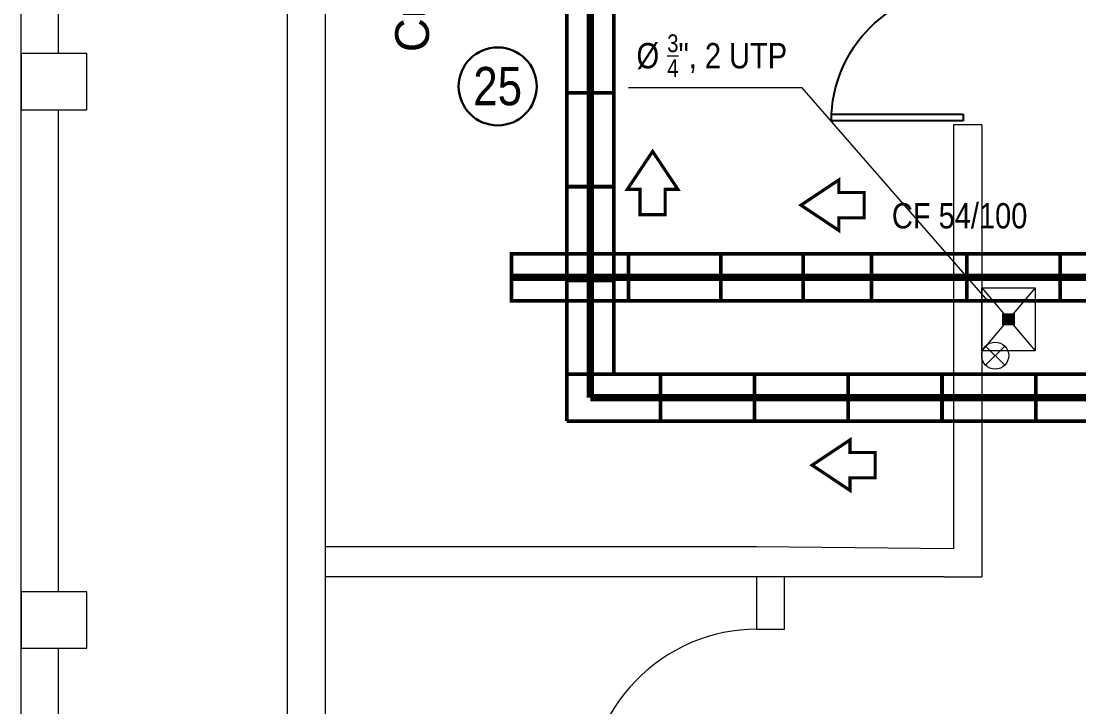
# Model space of a CAD drawing. Header units: millimetres. Extents: x 0 to 99.3, y 0 to 70.2.
# Drawn here: x 34.17 to 39.81, y 20.9 to 24.56 of the extents above; entities that cross this region are included whole.
import ezdxf
from ezdxf.enums import TextEntityAlignment as Align

# ---------------------------------------------------------------- set-up
doc = ezdxf.new("R2010")
doc.units = ezdxf.units.MM
doc.linetypes.add('DOT2', pattern=[0.125, 0, -0.125])
doc.layers.add('A-GLAZ-1', color=7, linetype='Continuous')
for name, color, linetype, lineweight in [('ARQUITECTÓNICO', 152, 'Continuous', 0), ('INST. VOZ Y DATOS', 40, 'Continuous', 0), ('TEXTOS INST. VOZ Y DATOS', 1, 'Continuous', 0)]:
    doc.layers.add(name, color=color, linetype=linetype, lineweight=lineweight)
doc.styles.add('75', font='ARIALN.TTF', dxfattribs={"height": 0.135})
doc.styles.add('ar', font='arial.ttf')

# ---------------------------------------------------------------- blocks, each defined once
blk = doc.blocks.new('A$C08AE17E7')
at = {"layer": 'A-GLAZ-1', "color": 0}
for p, q in [((4.39, 4.39), (0, 4.39)), ((4.39, 4.177), (4.39, 4.39)), ((0, 4.177), (4.39, 4.177))]:
    blk.add_line(p, q, dxfattribs=at)
blk.add_arc((4.39, 4.39), 4.39, 180, 270, dxfattribs=at)

msp = doc.modelspace()

# ---------------------------------------------------------------- hatches: boundary and pattern name
at = {"layer": 'INST. VOZ Y DATOS'}
msp.add_hatch(color=256, dxfattribs=at).paths.add_polyline_path([(39.4021, 22.9982), (39.4624, 22.9982), (39.4624, 22.9379), (39.4021, 22.9379)])

# ---------------------------------------------------------------- linework, layer by layer
at = {"layer": 'ARQUITECTÓNICO'}
for p, q in [((35.7901, 26.1586), (35.7901, 8.1869)), ((35.5901, 8.1869), (35.5901, 26.0388)), ((39.2901, 24.0046), (39.1401, 24.0046)), ((38.0901, 21.7546), (35.7901, 21.7546)), ((38.2396, 21.5946), (35.7901, 21.5946)), ((39.0901, 21.5946), (39.2901, 21.5946)), ((38.0901, 21.3162), (38.2396, 21.3162))]:
    msp.add_line(p, q, dxfattribs=at)
at = {"layer": 'ARQUITECTÓNICO', "linetype": 'Continuous', "ltscale": 0.03}
for p, q in [((39.1401, 24.0046), (39.1401, 21.7446)), ((39.2901, 24.0046), (39.2901, 21.5946)), ((39.1401, 21.7446), (38.0901, 21.7546)), ((38.0901, 21.5946), (38.0901, 21.5313)), ((39.0901, 21.5946), (38.2396, 21.5946)), ((38.0901, 21.5313), (38.0901, 21.3162))]:
    msp.add_line(p, q, dxfattribs=at)
at = {"layer": 'ARQUITECTÓNICO', "ltscale": 0.3}
for p, q in [((38.2396, 21.5313), (38.2396, 21.5946)), ((38.2396, 21.3162), (38.2396, 21.5313))]:
    msp.add_line(p, q, dxfattribs=at)
at = {"layer": 'ARQUITECTÓNICO'}
for points in [[(34.1701, 20.1146), (34.1701, 32.6346)], [(34.3701, 24.3846), (34.3701, 27.8846)], [(34.3701, 21.5146), (34.3701, 24.0846)], [(34.3701, 20.1146), (34.3701, 21.2146)]]:
    msp.add_lwpolyline(points, dxfattribs=at)
for points in [[(34.1701, 24.0846), (34.5201, 24.0846), (34.5201, 24.3846), (34.1701, 24.3846)], [(34.1701, 21.2146), (34.5201, 21.2146), (34.5201, 21.5146), (34.1701, 21.5146)]]:
    msp.add_lwpolyline(points, close=True, dxfattribs=at)
at = {"layer": 'ARQUITECTÓNICO', "ltscale": 0.03}
msp.add_arc((38.0959, 20.4108), 0.9053, 90.1456, 181.6413, dxfattribs=at)
at = {"layer": 'INST. VOZ Y DATOS', "const_width": 0.02}
for points in [[(37.0787, 22.6756), (37.0787, 27.1756)], [(37.3287, 22.6756), (37.3287, 27.1756)], [(37.3287, 24.1756), (37.0787, 24.1756)], [(37.3287, 23.6756), (37.0787, 23.6756)], [(37.3287, 23.1756), (37.0787, 23.1756)], [(41.5787, 22.6756), (37.0787, 22.6756)], [(37.0787, 22.6756), (37.0787, 22.4256)], [(37.5787, 22.6756), (37.5787, 22.4256)], [(38.0787, 22.6756), (38.0787, 22.4256)], [(38.5787, 22.6756), (38.5787, 22.4256)], [(39.0787, 22.6756), (39.0787, 22.4256)], [(39.5787, 22.6756), (39.5787, 22.4256)], [(41.5787, 22.4256), (37.0787, 22.4256)]]:
    msp.add_lwpolyline(points, dxfattribs=at)
at = {"layer": 'INST. VOZ Y DATOS', "color": 6, "const_width": 0.04}
for points in [[(37.2037, 22.5506), (37.2037, 27.1756)], [(41.7037, 22.5506), (37.2037, 22.5506)]]:
    msp.add_lwpolyline(points, dxfattribs=at)
at = {"layer": 'INST. VOZ Y DATOS', "color": 20, "const_width": 0.02}
for points in [[(36.7733, 23.3173), (40.7733, 23.3173)], [(36.7833, 23.3173), (36.7833, 23.0673)], [(37.4072, 23.3173), (37.4072, 23.0673)], [(37.8993, 23.3173), (37.8993, 23.0673)], [(38.3384, 23.3173), (38.3384, 23.0673)], [(38.7034, 23.3173), (38.7034, 23.0673)], [(39.2113, 23.3173), (39.2113, 23.0673)], [(39.7086, 23.3173), (39.7086, 23.0673)], [(36.7733, 23.0673), (40.7733, 23.0673)]]:
    msp.add_lwpolyline(points, dxfattribs=at)
at = {"layer": 'INST. VOZ Y DATOS', "color": 104, "linetype": 'DOT2', "ltscale": 0.5, "const_width": 0.04}
msp.add_lwpolyline([(36.7733, 23.1923), (40.8983, 23.1923)], dxfattribs=at)
at = {"layer": 'INST. VOZ Y DATOS'}
for points in [[(39.2901, 23.1365), (39.5743, 23.1365), (39.5743, 22.7996), (39.2901, 22.7996)], [(39.4021, 22.9982), (39.4624, 22.9982), (39.4624, 22.9379), (39.4021, 22.9379)]]:
    msp.add_lwpolyline(points, close=True, dxfattribs=at)
at = {"layer": 'INST. VOZ Y DATOS', "ltscale": 0.1}
for points in [[(39.2901, 23.1365), (39.5743, 22.7996)], [(39.5743, 23.1365), (39.2901, 22.7996)]]:
    msp.add_lwpolyline(points, dxfattribs=at)
at = {"layer": 'INST. VOZ Y DATOS', "color": 6}
for points in [[(39.3112, 22.8257), (39.413, 22.7239)], [(39.3112, 22.7239), (39.413, 22.8257)]]:
    msp.add_lwpolyline(points, dxfattribs=at)
at = {"layer": 'INST. VOZ Y DATOS', "color": 6, "ltscale": 0.1}
for points in [[(39.3112, 22.8257), (39.413, 22.7239)], [(39.413, 22.8257), (39.3113, 22.7239)]]:
    msp.add_lwpolyline(points, dxfattribs=at)
msp.add_circle((39.3621, 22.7748), 0.072, dxfattribs=at)
at = {"layer": 'TEXTOS INST. VOZ Y DATOS'}
msp.add_lwpolyline([(39.3226, 23.0673), (38.3341, 24.2029), (37.4072, 24.2029)], dxfattribs=at)
at = {"layer": 'TEXTOS INST. VOZ Y DATOS', "const_width": 0.0168}
for points in [[(37.536, 23.5265), (37.4687, 23.5265), (37.4687, 23.6612), (37.4013, 23.6612), (37.536, 23.8633), (37.6708, 23.6612), (37.6034, 23.6612), (37.6034, 23.5265)], [(38.6634, 23.5769), (38.6634, 23.5096), (38.5287, 23.5096), (38.5287, 23.4422), (38.3266, 23.5769), (38.5287, 23.7116), (38.5287, 23.6443), (38.6634, 23.6443)], [(38.7228, 22.1906), (38.7228, 22.1233), (38.5881, 22.1233), (38.5881, 22.0559), (38.386, 22.1906), (38.5881, 22.3253), (38.5881, 22.258), (38.7228, 22.258)]]:
    msp.add_lwpolyline(points, close=True, dxfattribs=at)
at = {"layer": 'TEXTOS INST. VOZ Y DATOS', "lineweight": 30}
msp.add_circle((36.7102, 24.2101), 0.2081, dxfattribs=at)

# ---------------------------------------------------------------- block references
at = {"layer": 'ARQUITECTÓNICO', "xscale": -0.1600000000000819, "yscale": 0.1599999999999966, "zscale": 0.16, "rotation": 180}
msp.add_blockref('A$C08AE17E7', (38.4893, 24.7295), dxfattribs=at)

# ---------------------------------------------------------------- texts
at = {"layer": 'ARQUITECTÓNICO', "style": 'ar'}
msp.add_text('Cuarto de Redes', height=0.18, rotation=90, dxfattribs=at).set_placement((36.2505, 25.3426), align=Align.MIDDLE)
at = {"layer": 'TEXTOS INST. VOZ Y DATOS', "style": '75'}
for s, insert, char_height, width, attachment_point in [('\\A1;%%C {\\H0.7x;\\S3/4;}", 2 UTP', (38.253, 24.4873), 0.135, 2.199121, 3), ('25', (36.7102, 24.2101), 0.204, 1.846887, 5), ('CF 54/100', (39.1725, 23.5877), 0.135, 1.539073, 2)]:
    msp.add_mtext(s, dxfattribs=dict(at, insert=insert, char_height=char_height, width=width, attachment_point=attachment_point))

doc.saveas('drawing.dxf')
